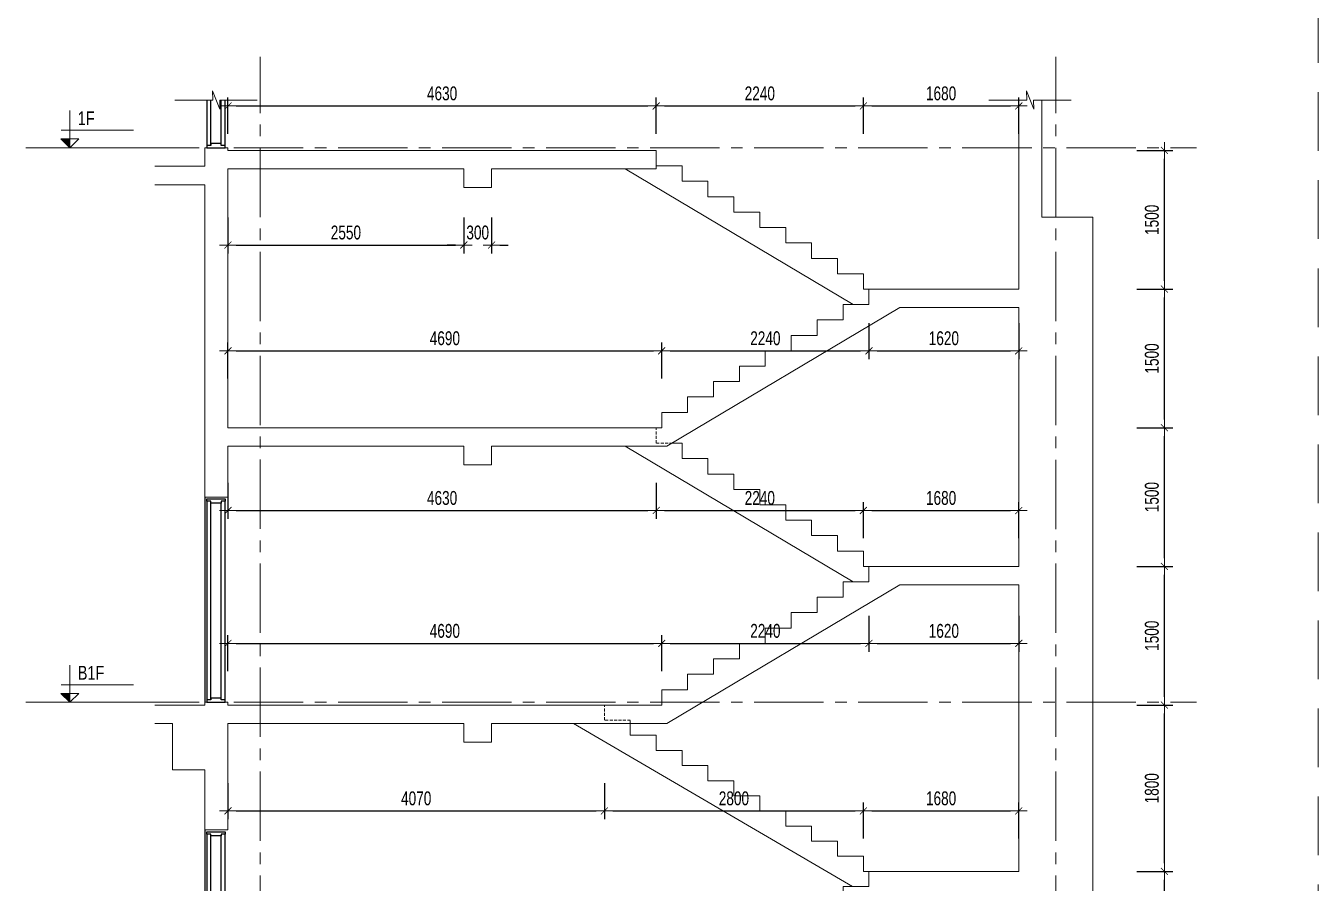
# Model space of a CAD drawing. Header units: millimetres. Extents: x -179076 to 254975, y -18667 to 296191.
# Drawn here: x 111874 to 125846, y 53389 to 62665 of the extents above; entities that cross this region are included whole.
import ezdxf

# ---------------------------------------------------------------- set-up
doc = ezdxf.new("R2010")
doc.units = ezdxf.units.MM
doc.linetypes.add('CENTER2', pattern=[1.125, 0.75, -0.125, 0.125, -0.125])
doc.linetypes.add('HIDDEN2', pattern=[4.7625, 3.175, -1.5875])
doc.layers.get('Defpoints').update_dxf_attribs({"color": 151, "lineweight": 9})
for name, color, linetype in [('A-ELE5', 9, 'Continuous'), ('DOOR', 4, 'Continuous'), ('ELE8', 8, 'Continuous')]:
    doc.layers.add(name, color=color, linetype=linetype)
for name, color, linetype, lineweight in [('NDC_S_ANNO', 7, 'Continuous', 20), ('NDC_S_AXIS', 5, 'CENTER2', 13), ('NDC_S_CONTINUOUS', 3, 'Continuous', 20), ('NDC_S_DIM', 1, 'Continuous', 15), ('NDC_S_HIDDEN', 8, 'HIDDEN2', 13), ('NDC_S_SLAB', 2, 'Continuous', 20), ('NDC_S_SYMBOL', 1, 'Continuous', 15), ('NDC_S_TEXT SYMBOL', 7, 'Continuous', 20), ('NDC_S_VN TEXT', 7, 'Continuous', 20)]:
    doc.layers.add(name, color=color, linetype=linetype, lineweight=lineweight)
doc.styles.add('NDC_ANNO', font='', dxfattribs={"width": 0.8})
doc.styles.add('NDC_DIM', font='', dxfattribs={"width": 0.75})
doc.styles.get('NDC_ANNO').set_extended_font_data('Dotum')
doc.styles.get('NDC_DIM').set_extended_font_data('Dotum')
doc.dimstyles.new('NDC_dim_60', dxfattribs={"dimscale": 60, "dimtxt": 2.5, "dimasz": 1.5, "dimexe": 1.5, "dimexo": 2.5, "dimgap": 1, "dimtad": 1, "dimdec": 0, "dimzin": 0, "dimdsep": 46, "dimtxsty": 'NDC_DIM', "dimblk": 'DIMMARK', "dimcen": 0.09, "dimdle": 1.2, "dimclrd": 1, "dimclre": 1, "dimclrt": 3, "dimadec": 0, "dimazin": 0, "dimtfac": 1, "dimtdec": 0, "dimtix": 1, "dimtofl": 0, "dimtmove": 0, "dimatfit": 3, "dimfxl": 5, "dimfxlon": 1, "dimtolj": 1, "dimtzin": 0, "dimarcsym": 0})

# ---------------------------------------------------------------- blocks, each defined once
blk = doc.blocks.new('A$Cba4c7dc5')
at = {"layer": 'DOOR'}
for p, q in [((80, 0), (80, 2175)), ((125, 25), (125, 2155)), ((235, 25), (235, 2155)), ((280, 2175), (280, 0))]:
    blk.add_line(p, q, dxfattribs=at)
at = {"layer": 'DOOR', "color": 3}
for points in [[(280, 2200), (80, 2200), (80, 2175), (125, 2175), (125, 2155), (235, 2155), (235, 2175), (280, 2175)], [(280, 0), (80, 0), (80, 25), (125, 25), (125, 45), (235, 45), (235, 25), (280, 25)]]:
    blk.add_lwpolyline(points, close=True, dxfattribs=at)
at = {"layer": 'ELE8'}
blk.add_line((300, 2220), (300, 0), dxfattribs=at)
blk = doc.blocks.new('DIMMARK')
at = {"layer": 'NDC_S_DIM', "color": 1}
blk.add_line((-1.5, 0), (1, 0), dxfattribs=at)
at = {"layer": 'NDC_S_DIM', "color": 2, "const_width": 0.1}
blk.add_lwpolyline([(-0.42, -0.42), (0.42, 0.42)], dxfattribs=at)
blk = doc.blocks.new('*D1849')
at = {"layer": 'Defpoints', "color": 0, "transparency": 16777216}
for p in [(118129, 55318), (114059, 55116), (118129, 54171)]:
    blk.add_point(p, dxfattribs=at)
at = {"layer": 'NDC_S_DIM', "color": 1, "lineweight": -2, "transparency": 16777216}
for p, q in [((114059, 54471), (114059, 54081)), ((118129, 54471), (118129, 54081)), ((114149, 54171), (118039, 54171))]:
    blk.add_line(p, q, dxfattribs=at)
at = {"layer": 'NDC_S_DIM', "color": 1, "lineweight": -2, "transparency": 16777216, "xscale": 90, "yscale": 90, "zscale": 90, "rotation": 180}
blk.add_blockref('DIMMARK', (114059, 54171), dxfattribs=at)
at = {"layer": 'NDC_S_DIM', "color": 1, "lineweight": -2, "transparency": 16777216, "xscale": 90, "yscale": 90, "zscale": 90}
blk.add_blockref('DIMMARK', (118129, 54171), dxfattribs=at)
at = {"layer": 'NDC_S_DIM', "color": 3, "transparency": 16777216, "insert": (116094, 54306), "char_height": 150, "attachment_point": 5, "style": 'NDC_DIM'}
blk.add_mtext('\\A1;4070', dxfattribs=at)
blk = doc.blocks.new('*D1850')
at = {"layer": 'Defpoints', "color": 0, "transparency": 16777216}
for p in [(118129, 55318), (120929, 54171), (120929, 53516)]:
    blk.add_point(p, dxfattribs=at)
at = {"layer": 'NDC_S_DIM', "color": 1, "lineweight": -2, "transparency": 16777216}
for p, q in [((118129, 54471), (118129, 54081)), ((120929, 53871), (120929, 54261)), ((118219, 54171), (120839, 54171))]:
    blk.add_line(p, q, dxfattribs=at)
at = {"layer": 'NDC_S_DIM', "color": 1, "lineweight": -2, "transparency": 16777216, "xscale": 90, "yscale": 90, "zscale": 90, "rotation": 180}
blk.add_blockref('DIMMARK', (118129, 54171), dxfattribs=at)
at = {"layer": 'NDC_S_DIM', "color": 1, "lineweight": -2, "transparency": 16777216, "xscale": 90, "yscale": 90, "zscale": 90}
blk.add_blockref('DIMMARK', (120929, 54171), dxfattribs=at)
at = {"layer": 'NDC_S_DIM', "color": 3, "transparency": 16777216, "insert": (119529, 54306), "char_height": 150, "attachment_point": 5, "style": 'NDC_DIM'}
blk.add_mtext('\\A1;2800', dxfattribs=at)
blk = doc.blocks.new('*D1851')
at = {"layer": 'Defpoints', "color": 0, "transparency": 16777216}
for p in [(122609, 54171), (120929, 53516), (122609, 53516)]:
    blk.add_point(p, dxfattribs=at)
at = {"layer": 'NDC_S_DIM', "color": 1, "lineweight": -2, "transparency": 16777216}
for p, q in [((120929, 53871), (120929, 54261)), ((122609, 53871), (122609, 54261)), ((121019, 54171), (122519, 54171))]:
    blk.add_line(p, q, dxfattribs=at)
at = {"layer": 'NDC_S_DIM', "color": 1, "lineweight": -2, "transparency": 16777216, "xscale": 90, "yscale": 90, "zscale": 90, "rotation": 180}
blk.add_blockref('DIMMARK', (120929, 54171), dxfattribs=at)
at = {"layer": 'NDC_S_DIM', "color": 1, "lineweight": -2, "transparency": 16777216, "xscale": 90, "yscale": 90, "zscale": 90}
blk.add_blockref('DIMMARK', (122609, 54171), dxfattribs=at)
at = {"layer": 'NDC_S_DIM', "color": 3, "transparency": 16777216, "insert": (121769, 54306), "char_height": 150, "attachment_point": 5, "style": 'NDC_DIM'}
blk.add_mtext('\\A1;1680', dxfattribs=at)
blk = doc.blocks.new('*D1852')
at = {"layer": 'Defpoints', "color": 0, "transparency": 16777216}
for p in [(118749, 55983), (114059, 55316), (118749, 55316)]:
    blk.add_point(p, dxfattribs=at)
at = {"layer": 'NDC_S_DIM', "color": 1, "lineweight": -2, "transparency": 16777216}
for p, q in [((114059, 55683), (114059, 56073)), ((118749, 55683), (118749, 56073)), ((114149, 55983), (118659, 55983))]:
    blk.add_line(p, q, dxfattribs=at)
at = {"layer": 'NDC_S_DIM', "color": 1, "lineweight": -2, "transparency": 16777216, "xscale": 90, "yscale": 90, "zscale": 90, "rotation": 180}
blk.add_blockref('DIMMARK', (114059, 55983), dxfattribs=at)
at = {"layer": 'NDC_S_DIM', "color": 1, "lineweight": -2, "transparency": 16777216, "xscale": 90, "yscale": 90, "zscale": 90}
blk.add_blockref('DIMMARK', (118749, 55983), dxfattribs=at)
at = {"layer": 'NDC_S_DIM', "color": 3, "transparency": 16777216, "insert": (116404, 56118), "char_height": 150, "attachment_point": 5, "style": 'NDC_DIM'}
blk.add_mtext('\\A1;4690', dxfattribs=at)
blk = doc.blocks.new('*D1853')
at = {"layer": 'Defpoints', "color": 0, "transparency": 16777216}
for p in [(120989, 56649), (120989, 55983), (118749, 55316)]:
    blk.add_point(p, dxfattribs=at)
at = {"layer": 'NDC_S_DIM', "color": 1, "lineweight": -2, "transparency": 16777216}
for p, q in [((120989, 56283), (120989, 55893)), ((118749, 55683), (118749, 56073)), ((118839, 55983), (120899, 55983))]:
    blk.add_line(p, q, dxfattribs=at)
at = {"layer": 'NDC_S_DIM', "color": 1, "lineweight": -2, "transparency": 16777216, "xscale": 90, "yscale": 90, "zscale": 90, "rotation": 180}
blk.add_blockref('DIMMARK', (118749, 55983), dxfattribs=at)
at = {"layer": 'NDC_S_DIM', "color": 1, "lineweight": -2, "transparency": 16777216, "xscale": 90, "yscale": 90, "zscale": 90}
blk.add_blockref('DIMMARK', (120989, 55983), dxfattribs=at)
at = {"layer": 'NDC_S_DIM', "color": 3, "transparency": 16777216, "insert": (119869, 56118), "char_height": 150, "attachment_point": 5, "style": 'NDC_DIM'}
blk.add_mtext('\\A1;2240', dxfattribs=at)
blk = doc.blocks.new('*D1854')
at = {"layer": 'Defpoints', "color": 0, "transparency": 16777216}
for p in [(120989, 56649), (122609, 56616), (122609, 55983)]:
    blk.add_point(p, dxfattribs=at)
at = {"layer": 'NDC_S_DIM', "color": 1, "lineweight": -2, "transparency": 16777216}
for p, q in [((120989, 56283), (120989, 55893)), ((122609, 56283), (122609, 55893)), ((121079, 55983), (122519, 55983))]:
    blk.add_line(p, q, dxfattribs=at)
at = {"layer": 'NDC_S_DIM', "color": 1, "lineweight": -2, "transparency": 16777216, "xscale": 90, "yscale": 90, "zscale": 90, "rotation": 180}
blk.add_blockref('DIMMARK', (120989, 55983), dxfattribs=at)
at = {"layer": 'NDC_S_DIM', "color": 1, "lineweight": -2, "transparency": 16777216, "xscale": 90, "yscale": 90, "zscale": 90}
blk.add_blockref('DIMMARK', (122609, 55983), dxfattribs=at)
at = {"layer": 'NDC_S_DIM', "color": 3, "transparency": 16777216, "insert": (121799, 56118), "char_height": 150, "attachment_point": 5, "style": 'NDC_DIM'}
blk.add_mtext('\\A1;1620', dxfattribs=at)
blk = doc.blocks.new('*D1855')
at = {"layer": 'Defpoints', "color": 0, "transparency": 16777216}
for p in [(114059, 58316), (118689, 58313), (118689, 57421)]:
    blk.add_point(p, dxfattribs=at)
at = {"layer": 'NDC_S_DIM', "color": 1, "lineweight": -2, "transparency": 16777216}
for p, q in [((114059, 57721), (114059, 57331)), ((118689, 57721), (118689, 57331)), ((114149, 57421), (118599, 57421))]:
    blk.add_line(p, q, dxfattribs=at)
at = {"layer": 'NDC_S_DIM', "color": 1, "lineweight": -2, "transparency": 16777216, "xscale": 90, "yscale": 90, "zscale": 90, "rotation": 180}
blk.add_blockref('DIMMARK', (114059, 57421), dxfattribs=at)
at = {"layer": 'NDC_S_DIM', "color": 1, "lineweight": -2, "transparency": 16777216, "xscale": 90, "yscale": 90, "zscale": 90}
blk.add_blockref('DIMMARK', (118689, 57421), dxfattribs=at)
at = {"layer": 'NDC_S_DIM', "color": 3, "transparency": 16777216, "insert": (116374, 57556), "char_height": 150, "attachment_point": 5, "style": 'NDC_DIM'}
blk.add_mtext('\\A1;4630', dxfattribs=at)
blk = doc.blocks.new('*D1856')
at = {"layer": 'Defpoints', "color": 0, "transparency": 16777216}
for p in [(118689, 58313), (120929, 57421), (120929, 56816)]:
    blk.add_point(p, dxfattribs=at)
at = {"layer": 'NDC_S_DIM', "color": 1, "lineweight": -2, "transparency": 16777216}
for p, q in [((118689, 57721), (118689, 57331)), ((120929, 57121), (120929, 57511)), ((118779, 57421), (120839, 57421))]:
    blk.add_line(p, q, dxfattribs=at)
at = {"layer": 'NDC_S_DIM', "color": 1, "lineweight": -2, "transparency": 16777216, "xscale": 90, "yscale": 90, "zscale": 90, "rotation": 180}
blk.add_blockref('DIMMARK', (118689, 57421), dxfattribs=at)
at = {"layer": 'NDC_S_DIM', "color": 1, "lineweight": -2, "transparency": 16777216, "xscale": 90, "yscale": 90, "zscale": 90}
blk.add_blockref('DIMMARK', (120929, 57421), dxfattribs=at)
at = {"layer": 'NDC_S_DIM', "color": 3, "transparency": 16777216, "insert": (119809, 57556), "char_height": 150, "attachment_point": 5, "style": 'NDC_DIM'}
blk.add_mtext('\\A1;2240', dxfattribs=at)
blk = doc.blocks.new('*D1857')
at = {"layer": 'Defpoints', "color": 0, "transparency": 16777216}
for p in [(122609, 57421), (120929, 56816), (122609, 56816)]:
    blk.add_point(p, dxfattribs=at)
at = {"layer": 'NDC_S_DIM', "color": 1, "lineweight": -2, "transparency": 16777216}
for p, q in [((120929, 57121), (120929, 57511)), ((122609, 57121), (122609, 57511)), ((121019, 57421), (122519, 57421))]:
    blk.add_line(p, q, dxfattribs=at)
at = {"layer": 'NDC_S_DIM', "color": 1, "lineweight": -2, "transparency": 16777216, "xscale": 90, "yscale": 90, "zscale": 90, "rotation": 180}
blk.add_blockref('DIMMARK', (120929, 57421), dxfattribs=at)
at = {"layer": 'NDC_S_DIM', "color": 1, "lineweight": -2, "transparency": 16777216, "xscale": 90, "yscale": 90, "zscale": 90}
blk.add_blockref('DIMMARK', (122609, 57421), dxfattribs=at)
at = {"layer": 'NDC_S_DIM', "color": 3, "transparency": 16777216, "insert": (121769, 57556), "char_height": 150, "attachment_point": 5, "style": 'NDC_DIM'}
blk.add_mtext('\\A1;1680', dxfattribs=at)
blk = doc.blocks.new('*D1858')
at = {"layer": 'Defpoints', "color": 0, "transparency": 16777216}
for p in [(118749, 59149), (114059, 58316), (118749, 58316)]:
    blk.add_point(p, dxfattribs=at)
at = {"layer": 'NDC_S_DIM', "color": 1, "lineweight": -2, "transparency": 16777216}
for p, q in [((114059, 58849), (114059, 59239)), ((114149, 59149), (118659, 59149)), ((118749, 58849), (118749, 59239))]:
    blk.add_line(p, q, dxfattribs=at)
at = {"layer": 'NDC_S_DIM', "color": 1, "lineweight": -2, "transparency": 16777216, "xscale": 90, "yscale": 90, "zscale": 90, "rotation": 180}
blk.add_blockref('DIMMARK', (114059, 59149), dxfattribs=at)
at = {"layer": 'NDC_S_DIM', "color": 1, "lineweight": -2, "transparency": 16777216, "xscale": 90, "yscale": 90, "zscale": 90}
blk.add_blockref('DIMMARK', (118749, 59149), dxfattribs=at)
at = {"layer": 'NDC_S_DIM', "color": 3, "transparency": 16777216, "insert": (116404, 59284), "char_height": 150, "attachment_point": 5, "style": 'NDC_DIM'}
blk.add_mtext('\\A1;4690', dxfattribs=at)
blk = doc.blocks.new('*D1859')
at = {"layer": 'Defpoints', "color": 0, "transparency": 16777216}
for p in [(120989, 59649), (120989, 59149), (118749, 58316)]:
    blk.add_point(p, dxfattribs=at)
at = {"layer": 'NDC_S_DIM', "color": 1, "lineweight": -2, "transparency": 16777216}
for p, q in [((120989, 59449), (120989, 59059)), ((118749, 58849), (118749, 59239)), ((118839, 59149), (120899, 59149))]:
    blk.add_line(p, q, dxfattribs=at)
at = {"layer": 'NDC_S_DIM', "color": 1, "lineweight": -2, "transparency": 16777216, "xscale": 90, "yscale": 90, "zscale": 90, "rotation": 180}
blk.add_blockref('DIMMARK', (118749, 59149), dxfattribs=at)
at = {"layer": 'NDC_S_DIM', "color": 1, "lineweight": -2, "transparency": 16777216, "xscale": 90, "yscale": 90, "zscale": 90}
blk.add_blockref('DIMMARK', (120989, 59149), dxfattribs=at)
at = {"layer": 'NDC_S_DIM', "color": 3, "transparency": 16777216, "insert": (119869, 59284), "char_height": 150, "attachment_point": 5, "style": 'NDC_DIM'}
blk.add_mtext('\\A1;2240', dxfattribs=at)
blk = doc.blocks.new('*D1860')
at = {"layer": 'Defpoints', "color": 0, "transparency": 16777216}
for p in [(120989, 59649), (122609, 59616), (122609, 59149)]:
    blk.add_point(p, dxfattribs=at)
at = {"layer": 'NDC_S_DIM', "color": 1, "lineweight": -2, "transparency": 16777216}
for p, q in [((120989, 59449), (120989, 59059)), ((122609, 59449), (122609, 59059)), ((121079, 59149), (122519, 59149))]:
    blk.add_line(p, q, dxfattribs=at)
at = {"layer": 'NDC_S_DIM', "color": 1, "lineweight": -2, "transparency": 16777216, "xscale": 90, "yscale": 90, "zscale": 90, "rotation": 180}
blk.add_blockref('DIMMARK', (120989, 59149), dxfattribs=at)
at = {"layer": 'NDC_S_DIM', "color": 1, "lineweight": -2, "transparency": 16777216, "xscale": 90, "yscale": 90, "zscale": 90}
blk.add_blockref('DIMMARK', (122609, 59149), dxfattribs=at)
at = {"layer": 'NDC_S_DIM', "color": 3, "transparency": 16777216, "insert": (121799, 59284), "char_height": 150, "attachment_point": 5, "style": 'NDC_DIM'}
blk.add_mtext('\\A1;1620', dxfattribs=at)
blk = doc.blocks.new('*D1861')
at = {"layer": 'Defpoints', "color": 0, "transparency": 16777216}
for p in [(118689, 61798), (114059, 61316), (118689, 61316)]:
    blk.add_point(p, dxfattribs=at)
at = {"layer": 'NDC_S_DIM', "color": 1, "lineweight": -2, "transparency": 16777216}
for p, q in [((114059, 61498), (114059, 61888)), ((114149, 61798), (118599, 61798)), ((118689, 61498), (118689, 61888))]:
    blk.add_line(p, q, dxfattribs=at)
at = {"layer": 'NDC_S_DIM', "color": 1, "lineweight": -2, "transparency": 16777216, "xscale": 90, "yscale": 90, "zscale": 90, "rotation": 180}
blk.add_blockref('DIMMARK', (114059, 61798), dxfattribs=at)
at = {"layer": 'NDC_S_DIM', "color": 1, "lineweight": -2, "transparency": 16777216, "xscale": 90, "yscale": 90, "zscale": 90}
blk.add_blockref('DIMMARK', (118689, 61798), dxfattribs=at)
at = {"layer": 'NDC_S_DIM', "color": 3, "transparency": 16777216, "insert": (116374, 61933), "char_height": 150, "attachment_point": 5, "style": 'NDC_DIM'}
blk.add_mtext('\\A1;4630', dxfattribs=at)
blk = doc.blocks.new('*D1862')
at = {"layer": 'Defpoints', "color": 0, "transparency": 16777216}
for p in [(120929, 61798), (118689, 61316), (120929, 59816)]:
    blk.add_point(p, dxfattribs=at)
at = {"layer": 'NDC_S_DIM', "color": 1, "lineweight": -2, "transparency": 16777216}
for p, q in [((118689, 61498), (118689, 61888)), ((118779, 61798), (120839, 61798)), ((120929, 61498), (120929, 61888))]:
    blk.add_line(p, q, dxfattribs=at)
at = {"layer": 'NDC_S_DIM', "color": 1, "lineweight": -2, "transparency": 16777216, "xscale": 90, "yscale": 90, "zscale": 90, "rotation": 180}
blk.add_blockref('DIMMARK', (118689, 61798), dxfattribs=at)
at = {"layer": 'NDC_S_DIM', "color": 1, "lineweight": -2, "transparency": 16777216, "xscale": 90, "yscale": 90, "zscale": 90}
blk.add_blockref('DIMMARK', (120929, 61798), dxfattribs=at)
at = {"layer": 'NDC_S_DIM', "color": 3, "transparency": 16777216, "insert": (119809, 61933), "char_height": 150, "attachment_point": 5, "style": 'NDC_DIM'}
blk.add_mtext('\\A1;2240', dxfattribs=at)
blk = doc.blocks.new('*D1863')
at = {"layer": 'Defpoints', "color": 0, "transparency": 16777216}
for p in [(122609, 61798), (120929, 59816), (122609, 59816)]:
    blk.add_point(p, dxfattribs=at)
at = {"layer": 'NDC_S_DIM', "color": 1, "lineweight": -2, "transparency": 16777216}
for p, q in [((120929, 61498), (120929, 61888)), ((121019, 61798), (122519, 61798)), ((122609, 61498), (122609, 61888))]:
    blk.add_line(p, q, dxfattribs=at)
at = {"layer": 'NDC_S_DIM', "color": 1, "lineweight": -2, "transparency": 16777216, "xscale": 90, "yscale": 90, "zscale": 90, "rotation": 180}
blk.add_blockref('DIMMARK', (120929, 61798), dxfattribs=at)
at = {"layer": 'NDC_S_DIM', "color": 1, "lineweight": -2, "transparency": 16777216, "xscale": 90, "yscale": 90, "zscale": 90}
blk.add_blockref('DIMMARK', (122609, 61798), dxfattribs=at)
at = {"layer": 'NDC_S_DIM', "color": 3, "transparency": 16777216, "insert": (121769, 61933), "char_height": 150, "attachment_point": 5, "style": 'NDC_DIM'}
blk.add_mtext('\\A1;1680', dxfattribs=at)
blk = doc.blocks.new('kata_block_CT')
at = {"layer": 'NDC_S_ANNO'}
blk.add_hatch(color=3, dxfattribs=at).paths.add_polyline_path([(0, 1.6), (-1.61, 1.6), (0, 0)])
at = {"layer": 'NDC_S_ANNO', "ltscale": 50}
h = blk.add_hatch(dxfattribs=at)
h.set_pattern_fill('ANSI31', color=256, scale=1.406, style=0)
h.paths.add_polyline_path([(0, 1.6), (0, 0), (1.61, 1.6)])
for p, q in [((-1.59, 3.14), (11.47, 3.14)), ((11.56, 0), (-1.64, 0))]:
    blk.add_line(p, q, dxfattribs=at)
for points in [[(0, 6.69), (0, 0)], [(0, 0), (-1.61, 1.6), (0, 1.6)], [(0, 0), (1.61, 1.6), (0, 1.6)]]:
    blk.add_lwpolyline(points, dxfattribs=at)
at = {"layer": 'NDC_S_ANNO', "color": 8, "ltscale": 50}
blk.add_lwpolyline([(0, 0), (-1.61, 1.6), (0, 1.6)], dxfattribs=at)
at = {"layer": 'NDC_S_TEXT SYMBOL', "color": 3, "style": 'NDC_ANNO', "width": 0.8}
blk.add_attdef('CT', (1.41, 4.07), '', height=2.5, dxfattribs=at)
blk = doc.blocks.new('*D2063')
at = {"layer": 'Defpoints', "color": 0, "transparency": 16777216}
for p in [(122609, 53516), (124184, 53516), (118189, 51716)]:
    blk.add_point(p, dxfattribs=at)
at = {"layer": 'NDC_S_DIM', "color": 1, "lineweight": -2, "transparency": 16777216}
for p, q in [((123884, 53516), (124274, 53516)), ((124184, 51806), (124184, 53426)), ((123884, 51716), (124274, 51716))]:
    blk.add_line(p, q, dxfattribs=at)
at = {"layer": 'NDC_S_DIM', "color": 1, "lineweight": -2, "transparency": 16777216, "xscale": 90, "yscale": 90, "zscale": 90}
for p, rotation in [((124184, 53516), 90), ((124184, 51716), 270)]:
    blk.add_blockref('DIMMARK', p, dxfattribs=dict(at, rotation=rotation))
at = {"layer": 'NDC_S_DIM', "color": 3, "transparency": 16777216, "insert": (124048, 52616), "char_height": 150, "attachment_point": 5, "rotation": 90, "style": 'NDC_DIM'}
blk.add_mtext('\\A1;1800', dxfattribs=at)
blk = doc.blocks.new('*D2064')
at = {"layer": 'Defpoints', "color": 0, "transparency": 16777216}
for p in [(118749, 55316), (124184, 55316), (122609, 53516)]:
    blk.add_point(p, dxfattribs=at)
at = {"layer": 'NDC_S_DIM', "color": 1, "lineweight": -2, "transparency": 16777216}
for p, q in [((123884, 55316), (124274, 55316)), ((124184, 53606), (124184, 55226)), ((123884, 53516), (124274, 53516))]:
    blk.add_line(p, q, dxfattribs=at)
at = {"layer": 'NDC_S_DIM', "color": 1, "lineweight": -2, "transparency": 16777216, "xscale": 90, "yscale": 90, "zscale": 90}
for p, rotation in [((124184, 55316), 90), ((124184, 53516), 270)]:
    blk.add_blockref('DIMMARK', p, dxfattribs=dict(at, rotation=rotation))
at = {"layer": 'NDC_S_DIM', "color": 3, "transparency": 16777216, "insert": (124048, 54416), "char_height": 150, "attachment_point": 5, "rotation": 90, "style": 'NDC_DIM'}
blk.add_mtext('\\A1;1800', dxfattribs=at)
blk = doc.blocks.new('*D2065')
at = {"layer": 'Defpoints', "color": 0, "transparency": 16777216}
for p in [(122609, 56816), (124184, 56816), (118749, 55316)]:
    blk.add_point(p, dxfattribs=at)
at = {"layer": 'NDC_S_DIM', "color": 1, "lineweight": -2, "transparency": 16777216}
for p, q in [((123884, 56816), (124274, 56816)), ((124184, 55406), (124184, 56726)), ((123884, 55316), (124274, 55316))]:
    blk.add_line(p, q, dxfattribs=at)
at = {"layer": 'NDC_S_DIM', "color": 1, "lineweight": -2, "transparency": 16777216, "xscale": 90, "yscale": 90, "zscale": 90}
for p, rotation in [((124184, 56816), 90), ((124184, 55316), 270)]:
    blk.add_blockref('DIMMARK', p, dxfattribs=dict(at, rotation=rotation))
at = {"layer": 'NDC_S_DIM', "color": 3, "transparency": 16777216, "insert": (124048, 56066), "char_height": 150, "attachment_point": 5, "rotation": 90, "style": 'NDC_DIM'}
blk.add_mtext('\\A1;1500', dxfattribs=at)
blk = doc.blocks.new('*D2066')
at = {"layer": 'Defpoints', "color": 0, "transparency": 16777216}
for p in [(118749, 58316), (124184, 58316), (122609, 56816)]:
    blk.add_point(p, dxfattribs=at)
at = {"layer": 'NDC_S_DIM', "color": 1, "lineweight": -2, "transparency": 16777216}
for p, q in [((123884, 58316), (124274, 58316)), ((124184, 56906), (124184, 58226)), ((123884, 56816), (124274, 56816))]:
    blk.add_line(p, q, dxfattribs=at)
at = {"layer": 'NDC_S_DIM', "color": 1, "lineweight": -2, "transparency": 16777216, "xscale": 90, "yscale": 90, "zscale": 90}
for p, rotation in [((124184, 58316), 90), ((124184, 56816), 270)]:
    blk.add_blockref('DIMMARK', p, dxfattribs=dict(at, rotation=rotation))
at = {"layer": 'NDC_S_DIM', "color": 3, "transparency": 16777216, "insert": (124048, 57566), "char_height": 150, "attachment_point": 5, "rotation": 90, "style": 'NDC_DIM'}
blk.add_mtext('\\A1;1500', dxfattribs=at)
blk = doc.blocks.new('*D2067')
at = {"layer": 'Defpoints', "color": 0, "transparency": 16777216}
for p in [(122609, 59816), (124184, 59816), (118749, 58316)]:
    blk.add_point(p, dxfattribs=at)
at = {"layer": 'NDC_S_DIM', "color": 1, "lineweight": -2, "transparency": 16777216}
for p, q in [((123884, 59816), (124274, 59816)), ((124184, 58406), (124184, 59726)), ((123884, 58316), (124274, 58316))]:
    blk.add_line(p, q, dxfattribs=at)
at = {"layer": 'NDC_S_DIM', "color": 1, "lineweight": -2, "transparency": 16777216, "xscale": 90, "yscale": 90, "zscale": 90}
for p, rotation in [((124184, 59816), 90), ((124184, 58316), 270)]:
    blk.add_blockref('DIMMARK', p, dxfattribs=dict(at, rotation=rotation))
at = {"layer": 'NDC_S_DIM', "color": 3, "transparency": 16777216, "insert": (124048, 59066), "char_height": 150, "attachment_point": 5, "rotation": 90, "style": 'NDC_DIM'}
blk.add_mtext('\\A1;1500', dxfattribs=at)
blk = doc.blocks.new('*D2068')
at = {"layer": 'Defpoints', "color": 0, "transparency": 16777216}
for p in [(118689, 61316), (124184, 61316), (122609, 59816)]:
    blk.add_point(p, dxfattribs=at)
at = {"layer": 'NDC_S_DIM', "color": 1, "lineweight": -2, "transparency": 16777216}
for p, q in [((123884, 61316), (124274, 61316)), ((124184, 59906), (124184, 61226)), ((123884, 59816), (124274, 59816))]:
    blk.add_line(p, q, dxfattribs=at)
at = {"layer": 'NDC_S_DIM', "color": 1, "lineweight": -2, "transparency": 16777216, "xscale": 90, "yscale": 90, "zscale": 90}
for p, rotation in [((124184, 61316), 90), ((124184, 59816), 270)]:
    blk.add_blockref('DIMMARK', p, dxfattribs=dict(at, rotation=rotation))
at = {"layer": 'NDC_S_DIM', "color": 3, "transparency": 16777216, "insert": (124048, 60566), "char_height": 150, "attachment_point": 5, "rotation": 90, "style": 'NDC_DIM'}
blk.add_mtext('\\A1;1500', dxfattribs=at)
blk = doc.blocks.new('*D2127')
at = {"layer": 'Defpoints', "color": 0, "transparency": 16777216}
for p in [(114059, 61116), (116609, 61116), (116609, 60293)]:
    blk.add_point(p, dxfattribs=at)
at = {"layer": 'NDC_S_DIM', "color": 1, "lineweight": -2, "transparency": 16777216}
for p, q in [((114059, 60593), (114059, 60203)), ((116609, 60593), (116609, 60203)), ((114149, 60293), (116519, 60293))]:
    blk.add_line(p, q, dxfattribs=at)
at = {"layer": 'NDC_S_DIM', "color": 1, "lineweight": -2, "transparency": 16777216, "xscale": 90, "yscale": 90, "zscale": 90, "rotation": 180}
blk.add_blockref('DIMMARK', (114059, 60293), dxfattribs=at)
at = {"layer": 'NDC_S_DIM', "color": 1, "lineweight": -2, "transparency": 16777216, "xscale": 90, "yscale": 90, "zscale": 90}
blk.add_blockref('DIMMARK', (116609, 60293), dxfattribs=at)
at = {"layer": 'NDC_S_DIM', "color": 3, "transparency": 16777216, "insert": (115334, 60428), "char_height": 150, "attachment_point": 5, "style": 'NDC_DIM'}
blk.add_mtext('\\A1;2550', dxfattribs=at)
blk = doc.blocks.new('*D2128')
at = {"layer": 'Defpoints', "color": 0, "transparency": 16777216}
for p in [(116609, 61116), (116909, 60916), (116909, 60293)]:
    blk.add_point(p, dxfattribs=at)
at = {"layer": 'NDC_S_DIM', "color": 1, "lineweight": -2, "transparency": 16777216}
for p, q in [((116609, 60593), (116609, 60203)), ((116909, 60593), (116909, 60203)), ((116519, 60293), (116429, 60293)), ((116999, 60293), (117089, 60293))]:
    blk.add_line(p, q, dxfattribs=at)
at = {"layer": 'NDC_S_DIM', "color": 1, "lineweight": -2, "transparency": 16777216, "xscale": 90, "yscale": 90, "zscale": 90}
blk.add_blockref('DIMMARK', (116609, 60293), dxfattribs=at)
at = {"layer": 'NDC_S_DIM', "color": 1, "lineweight": -2, "transparency": 16777216, "xscale": 90, "yscale": 90, "zscale": 90, "rotation": 180}
blk.add_blockref('DIMMARK', (116909, 60293), dxfattribs=at)
at = {"layer": 'NDC_S_DIM', "color": 3, "transparency": 16777216, "insert": (116759, 60428), "char_height": 150, "attachment_point": 5, "style": 'NDC_DIM'}
blk.add_mtext('\\A1;300', dxfattribs=at)

msp = doc.modelspace()

# ---------------------------------------------------------------- linework, layer by layer
at = {"layer": 'DOOR'}
for p, q in [((113828.7, 61861.9), (113828.7, 61346)), ((113873.7, 61371), (113873.7, 61861.9)), ((113983.7, 61371), (113983.7, 61861.9)), ((114028.7, 61346), (114028.7, 61861.9))]:
    msp.add_line(p, q, dxfattribs=at)
at = {"layer": 'DOOR', "color": 3}
msp.add_lwpolyline([(113828.7, 61346), (114028.7, 61346), (114028.7, 61371), (113983.7, 61371), (113983.7, 61391), (113873.7, 61391), (113873.7, 61371), (113828.7, 61371)], close=True, dxfattribs=at)
at = {"layer": 'NDC_S_AXIS', "ltscale": 1000}
for p, q in [((114408.7, 45971.2), (114408.5, 62328.9)), ((123008.8, 45971), (123008.7, 62328.7))]:
    msp.add_line(p, q, dxfattribs=at)
for points in [[(111873.6, 61346), (124528.9, 61346)], [(111873.6, 55346), (124528.9, 55346)]]:
    msp.add_lwpolyline(points, dxfattribs=at)
at = {"layer": 'NDC_S_CONTINUOUS'}
for p, q in [((118353.7, 61116), (120817.7, 59649.3)), ((118353.7, 58116), (120817.7, 56649.3)), ((120812.3, 53352.4), (117794.5, 55116))]:
    msp.add_line(p, q, dxfattribs=at)
for points in [[(118688.7, 61316), (118688.7, 61149.3), (118968.7, 61149.3), (118968.7, 60982.7), (119248.7, 60982.7), (119248.7, 60816), (119528.7, 60816), (119528.7, 60649.3), (119808.7, 60649.3), (119808.7, 60482.7), (120088.7, 60482.7), (120088.7, 60316), (120368.7, 60316), (120368.7, 60149.3), (120648.7, 60149.3), (120648.7, 59982.7), (120928.7, 59982.7), (120928.7, 59816), (120988.7, 59816)], [(118859.7, 58149.3), (118968.7, 58149.3), (118968.7, 57982.7), (119248.7, 57982.7), (119248.7, 57816), (119528.7, 57816), (119528.7, 57649.3), (119808.7, 57649.3), (119808.7, 57482.7), (120088.7, 57482.7), (120088.7, 57316), (120368.7, 57316), (120368.7, 57149.3), (120648.7, 57149.3), (120648.7, 56982.7), (120928.7, 56982.7), (120928.7, 56816), (120988.7, 56816)], [(120988.7, 53516), (120928.7, 53516), (120928.7, 53679.6), (120648.7, 53679.6), (120648.7, 53843.3), (120368.7, 53843.3), (120368.7, 54006.9), (120088.7, 54006.9), (120088.7, 54170.6), (119808.7, 54170.6), (119808.7, 54334.2), (119528.7, 54334.2), (119528.7, 54497.8), (119248.7, 54497.8), (119248.7, 54661.5), (118968.7, 54661.5), (118968.7, 54825.1), (118688.7, 54825.1), (118688.7, 54988.7), (118408.7, 54988.7), (118408.7, 55116)]]:
    msp.add_lwpolyline(points, dxfattribs=at)
at = {"layer": 'NDC_S_HIDDEN', "ltscale": 200}
msp.add_line((125845.6, 76233.6), (125845.6, 42633.6), dxfattribs=at)
at = {"layer": 'NDC_S_HIDDEN', "ltscale": 10}
for points in [[(118865.1, 58149.3), (118688.7, 58149.3), (118688.7, 58313)], [(118408.7, 55116), (118408.7, 55152.4), (118128.7, 55152.4), (118128.7, 55317.7)]]:
    msp.add_lwpolyline(points, dxfattribs=at)
at = {"layer": 'NDC_S_SLAB'}
for p, q in [((122608.7, 61861.9), (122608.7, 59816)), ((122858.7, 61861.9), (122858.7, 60596)), ((114058.7, 61346), (113808.7, 61346)), ((114058.7, 61346), (114058.7, 61316)), ((114058.7, 61116), (114058.7, 58316)), ((114058.7, 61116), (116608.7, 61116)), ((116908.7, 61116), (118688.7, 61116)), ((113266.6, 60946), (113808.7, 60946)), ((113808.7, 60946), (113808.7, 57566)), ((122858.7, 60596), (123408.7, 60596)), ((123408.7, 60596), (123408.7, 47346)), ((118803.7, 58116), (121323.7, 59616)), ((121323.7, 59616), (122608.7, 59616)), ((122608.7, 59616), (122608.7, 56816)), ((114058.7, 58116), (114058.7, 57566)), ((114058.7, 58116), (116608.7, 58116)), ((116908.7, 58116), (118803.7, 58116)), ((113808.7, 57566), (114058.7, 57566)), ((118803.7, 55116), (121323.7, 56616)), ((121323.7, 56616), (122608.7, 56616)), ((122608.7, 56616), (122608.7, 53516)), ((114058.7, 55346), (113808.7, 55346)), ((113808.7, 55346), (113808.7, 55316)), ((114058.7, 55316), (114058.7, 55346)), ((113266.6, 55116), (113458.7, 55116)), ((113458.7, 55116), (113458.7, 54616)), ((114058.7, 55116), (114058.7, 53966)), ((114058.7, 55116), (116608.7, 55116)), ((116908.7, 55116), (118803.7, 55116)), ((113458.7, 54616), (113808.7, 54616)), ((113808.7, 54616), (113808.7, 53966)), ((113808.7, 53966), (114058.7, 53966)), ((120988.7, 53516), (122608.7, 53516))]:
    msp.add_line(p, q, dxfattribs=at)
for points in [[(113266.6, 61146), (113808.7, 61146), (113808.7, 61346)], [(114058.7, 61316), (118688.7, 61316), (118688.7, 61116)], [(116908.7, 61116), (116908.7, 60916), (116608.7, 60916), (116608.7, 61116)], [(122608.7, 59816), (120988.7, 59816), (120988.7, 59649.3), (120708.7, 59649.3), (120708.7, 59482.7), (120428.7, 59482.7), (120428.7, 59316), (120148.7, 59316), (120148.7, 59149.3), (119868.7, 59149.3), (119868.7, 58982.7), (119588.7, 58982.7), (119588.7, 58816), (119308.7, 58816), (119308.7, 58649.3), (119028.7, 58649.3), (119028.7, 58482.7), (118748.7, 58482.7), (118748.7, 58316), (114058.7, 58316)], [(116908.7, 58116), (116908.7, 57916), (116608.7, 57916), (116608.7, 58116)], [(122608.7, 56816), (120988.7, 56816), (120988.7, 56649.3), (120708.7, 56649.3), (120708.7, 56482.7), (120428.7, 56482.7), (120428.7, 56316), (120148.7, 56316), (120148.7, 56149.3), (119868.7, 56149.3), (119868.7, 55982.7), (119588.7, 55982.7), (119588.7, 55816), (119308.7, 55816), (119308.7, 55649.3), (119028.7, 55649.3), (119028.7, 55482.7), (118748.7, 55482.7), (118748.7, 55316), (114058.7, 55316)], [(113808.7, 55316), (113266.6, 55316)], [(116908.7, 55116), (116908.7, 54916), (116608.7, 54916), (116608.7, 55116)], [(114058.7, 51716), (118188.7, 51716), (118188.7, 51879.6), (118468.7, 51879.6), (118468.7, 52043.3), (118748.7, 52043.3), (118748.7, 52206.9), (119028.7, 52206.9), (119028.7, 52370.6), (119308.7, 52370.6), (119308.7, 52534.2), (119588.7, 52534.2), (119588.7, 52697.8), (119868.7, 52697.8), (119868.7, 52861.5), (120148.7, 52861.5), (120148.7, 53025.1), (120428.7, 53025.1), (120428.7, 53188.7), (120708.7, 53188.7), (120708.7, 53352.4), (120988.7, 53352.4), (120988.7, 53516), (122608.7, 53516)]]:
    msp.add_lwpolyline(points, dxfattribs=at)
at = {"layer": 'NDC_S_SYMBOL'}
for points in [[(113484.7, 61861.9), (113894.3, 61861.9), (113892.2, 61961.9), (113972.2, 61761.9), (113970, 61861.9), (114376.3, 61861.9)], [(122284.6, 61861.9), (122694.2, 61861.9), (122692, 61961.9), (122772, 61761.9), (122769.8, 61861.9), (123176.1, 61861.9)]]:
    msp.add_lwpolyline(points, dxfattribs=at)

# ---------------------------------------------------------------- block references
at = {"layer": 'A-ELE5', "xscale": -1}
for p in [(114108.7, 55346), (114108.7, 51746)]:
    msp.add_blockref('A$Cba4c7dc5', p, dxfattribs=at)
at = {"layer": 'NDC_S_VN TEXT', "xscale": 60, "yscale": 60, "zscale": 60}
for p, values in [((112350.2, 61346), {'CT': '1F'}), ((112350.2, 55346), {'CT': 'B1F'})]:
    msp.add_blockref('kata_block_CT', p, dxfattribs=at).add_auto_attribs(values)

# ---------------------------------------------------------------- dimensions: what is measured, and where the dimension line sits
at = {"layer": 'NDC_S_DIM'}
for base, p1, p2, picture, middle in [((118688.7, 61797.6), (114058.7, 61316), (118688.7, 61316), '*D1861', (116373.7, 61932.7)), ((116608.7, 60292.8), (114058.7, 61116), (116608.7, 61116), '*D2127', (115333.7, 60427.9)), ((118748.7, 59149.3), (114058.7, 58316), (118748.7, 58316), '*D1858', (116403.7, 59284.4)), ((118688.7, 57420.9), (114058.7, 58316), (118688.7, 58313), '*D1855', (116373.7, 57556)), ((118748.7, 55982.7), (114058.7, 55316), (118748.7, 55316), '*D1852', (116403.7, 56117.8)), ((118128.7, 54170.6), (114058.7, 55116), (118128.7, 55317.7), '*D1849', (116093.7, 54305.7))]:
    dim = msp.add_linear_dim(base=base, p1=p1, p2=p2, dimstyle='NDC_dim_60', dxfattribs=at)
    dim.commit()
    dim.dimension.update_dxf_attribs({"geometry": picture, "text_midpoint": middle})
for base, p1, p2, picture, middle in [((120928.7, 61797.6), (118688.7, 61316), (120928.7, 59816), '*D1862', (119808.7, 61932.7)), ((122608.7, 61797.6), (120928.7, 59816), (122608.7, 59816), '*D1863', (121768.7, 61932.7)), ((116908.7, 60292.8), (116608.7, 61116), (116908.7, 60916), '*D2128', (116758.7, 60427.9)), ((120988.7, 59149.3), (118748.7, 58316), (120988.7, 59649.3), '*D1859', (119868.7, 59284.4)), ((122608.7, 59149.3), (120988.7, 59649.3), (122608.7, 59616), '*D1860', (121798.7, 59284.4)), ((120928.7, 57420.9), (118688.7, 58313), (120928.7, 56816), '*D1856', (119808.7, 57556)), ((122608.7, 57420.9), (120928.7, 56816), (122608.7, 56816), '*D1857', (121768.7, 57556)), ((120988.7, 55982.7), (118748.7, 55316), (120988.7, 56649.3), '*D1853', (119868.7, 56117.8)), ((122608.7, 55982.7), (120988.7, 56649.3), (122608.7, 56616), '*D1854', (121798.7, 56117.8)), ((120928.7, 54170.6), (118128.7, 55317.7), (120928.7, 53516), '*D1850', (119528.7, 54305.7)), ((122608.7, 54170.6), (120928.7, 53516), (122608.7, 53516), '*D1851', (121768.7, 54305.7))]:
    dim = msp.add_linear_dim(base=base, p1=p1, p2=p2, dimstyle='NDC_dim_60', override={"dimtmove": 1}, dxfattribs=at)
    dim.commit()
    dim.dimension.update_dxf_attribs({"geometry": picture, "text_midpoint": middle})
for base, p1, p2, picture, middle in [((124183.6, 61316), (122608.7, 59816), (118688.7, 61316), '*D2068', (124048.5, 60566)), ((124183.6, 59816), (118748.7, 58316), (122608.7, 59816), '*D2067', (124048.5, 59066)), ((124183.6, 58316), (122608.7, 56816), (118748.7, 58316), '*D2066', (124048.5, 57566)), ((124183.6, 56816), (118748.7, 55316), (122608.7, 56816), '*D2065', (124048.5, 56066)), ((124183.6, 55316), (122608.7, 53516), (118748.7, 55316), '*D2064', (124048.5, 54416)), ((124183.6, 53516), (118188.7, 51716), (122608.7, 53516), '*D2063', (124048.5, 52616))]:
    dim = msp.add_linear_dim(base=base, p1=p1, p2=p2, angle=90, dimstyle='NDC_dim_60', override={"dimtmove": 1}, dxfattribs=at)
    dim.commit()
    dim.dimension.update_dxf_attribs({"geometry": picture, "text_midpoint": middle})

doc.saveas('drawing.dxf')
